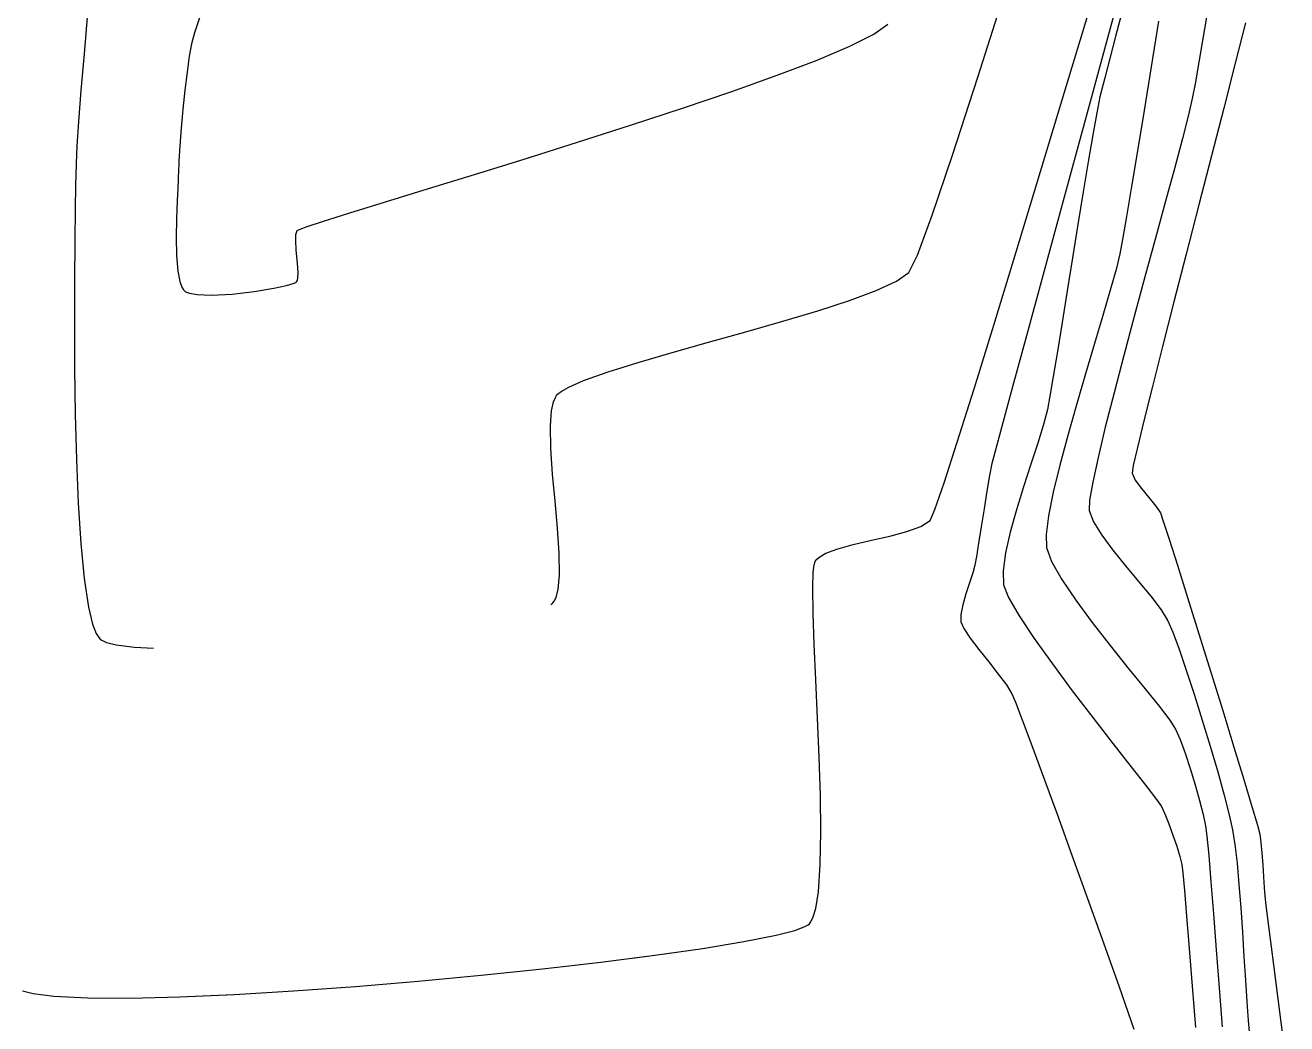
# Model space of a CAD drawing. Header units: metres. Extents: x 708868 to 711043, y 5411316 to 5413138.
# Drawn here: x 710386.3 to 710451.5, y 5412401.1 to 5412452.7 of the extents above; entities that cross this region are included whole.
import ezdxf

# ---------------------------------------------------------------- set-up
doc = ezdxf.new("R2010")
doc.units = ezdxf.units.M
for name, color, linetype in [('Rionegro 2010_Contours', 7, 'Continuous'), ('Rionegro 2014_Contours', 7, 'Continuous'), ('Rionegro 2018_Contours', 7, 'Continuous')]:
    doc.layers.add(name, color=color, linetype=linetype)

msp = doc.modelspace()

# ---------------------------------------------------------------- linework, layer by layer
at = {"layer": 'Rionegro 2010_Contours'}
for points in [[(710443.299, 5412456.118, 244), (710442.087, 5412451.668, 244), (710440.929, 5412447.416, 244), (710439.848, 5412443.443, 244), (710438.865, 5412439.832, 244), (710438.003, 5412436.663, 244), (710437.285, 5412434.02, 244), (710436.735, 5412431.983, 244), (710436.373, 5412430.635, 244), (710436.224, 5412430.058, 244), (710436.103, 5412429.44, 244), (710435.963, 5412428.631, 244), (710435.814, 5412427.719, 244), (710435.667, 5412426.793, 244), (710435.532, 5412425.942, 244), (710435.42, 5412425.254, 244), (710435.341, 5412424.817, 244), (710435.231, 5412424.413, 244), (710435.065, 5412423.897, 244), (710434.88, 5412423.328, 244), (710434.716, 5412422.763, 244), (710434.612, 5412422.261, 244), (710434.607, 5412421.881, 244), (710434.765, 5412421.533, 244), (710435.1, 5412421.038, 244), (710435.55, 5412420.448, 244), (710436.053, 5412419.813, 244), (710436.545, 5412419.187, 244), (710436.966, 5412418.621, 244), (710437.252, 5412418.166, 244), (710437.437, 5412417.728, 244), (710437.789, 5412416.817, 244), (710438.283, 5412415.502, 244), (710438.893, 5412413.852, 244), (710439.594, 5412411.938, 244), (710440.359, 5412409.829, 244), (710441.164, 5412407.594, 244), (710441.983, 5412405.303, 244), (710442.789, 5412403.026, 244), (710443.558, 5412400.832, 244)], [(710417.625, 5412404.508, 244), (710418.791, 5412404.657, 244), (710421.28, 5412405.013, 244), (710423.398, 5412405.361, 244), (710425.07, 5412405.694, 244), (710426.038, 5412405.944, 244), (710426.525, 5412406.119, 244), (710426.726, 5412406.229, 244), (710426.788, 5412406.282, 244), (710426.853, 5412406.364, 244), (710426.971, 5412406.589, 244), (710427.115, 5412407.067, 244), (710427.253, 5412407.938, 244), (710427.35, 5412409.345, 244), (710427.378, 5412411.028, 244), (710427.353, 5412412.905, 244), (710427.29, 5412414.894, 244), (710427.206, 5412416.913, 244), (710427.115, 5412418.88, 244), (710427.033, 5412420.712, 244), (710426.976, 5412422.327, 244), (710426.96, 5412423.644, 244), (710426.988, 5412424.427, 244), (710427.037, 5412424.828, 244), (710427.085, 5412424.998, 244), (710427.114, 5412425.051, 244), (710427.171, 5412425.119, 244), (710427.324, 5412425.248, 244), (710427.641, 5412425.426, 244), (710428.198, 5412425.638, 244), (710429.05, 5412425.875, 244), (710429.996, 5412426.095, 244), (710430.951, 5412426.313, 244), (710431.83, 5412426.546, 244), (710432.549, 5412426.808, 244), (710433.021, 5412427.115, 244), (710433.268, 5412427.679, 244), (710433.746, 5412429.058, 244), (710434.431, 5412431.165, 244), (710435.297, 5412433.914, 244), (710436.32, 5412437.218, 244), (710437.475, 5412440.992, 244), (710438.737, 5412445.148, 244), (710440.082, 5412449.6, 244), (710441.485, 5412454.262, 244)], [(710447.539, 5412454.488, 247), (710447.211, 5412452.521, 247), (710446.935, 5412450.9, 247), (710446.721, 5412449.683, 247), (710446.577, 5412448.926, 247), (710446.377, 5412448.071, 247), (710446.067, 5412446.858, 247), (710445.666, 5412445.351, 247), (710445.196, 5412443.613, 247), (710444.677, 5412441.71, 247), (710444.13, 5412439.704, 247), (710443.576, 5412437.659, 247), (710443.036, 5412435.64, 247), (710442.53, 5412433.71, 247), (710442.08, 5412431.934, 247), (710441.706, 5412430.375, 247), (710441.43, 5412429.097, 247), (710441.271, 5412428.164, 247), (710441.251, 5412427.641, 247), (710441.473, 5412427.053, 247), (710441.901, 5412426.356, 247), (710442.474, 5412425.586, 247), (710443.128, 5412424.779, 247), (710443.802, 5412423.974, 247), (710444.433, 5412423.206, 247), (710444.96, 5412422.511, 247), (710445.319, 5412421.927, 247), (710445.568, 5412421.347, 247), (710445.89, 5412420.479, 247), (710446.265, 5412419.388, 247), (710446.672, 5412418.143, 247), (710447.093, 5412416.808, 247), (710447.505, 5412415.451, 247), (710447.888, 5412414.138, 247), (710448.222, 5412412.936, 247), (710448.487, 5412411.912, 247), (710448.662, 5412411.131, 247), (710448.78, 5412410.377, 247), (710448.888, 5412409.421, 247), (710448.987, 5412408.313, 247), (710449.079, 5412407.104, 247), (710449.164, 5412405.843, 247), (710449.243, 5412404.581, 247), (710449.319, 5412403.369, 247), (710449.39, 5412402.255, 247), (710449.46, 5412401.291, 247), (710449.528, 5412400.526, 247)], [(710395.385, 5412453.453, 246), (710395.016, 5412452.309, 246), (710394.853, 5412451.75, 246), (710394.738, 5412451.101, 246), (710394.624, 5412450.284, 246), (710394.514, 5412449.354, 246), (710394.413, 5412448.372, 246), (710394.325, 5412447.394, 246), (710394.253, 5412446.479, 246), (710394.202, 5412445.685, 246), (710394.175, 5412445.071, 246), (710394.172, 5412444.964, 246), (710394.163, 5412444.723, 246), (710394.144, 5412444.296, 246), (710394.114, 5412443.634, 246), (710394.08, 5412442.709, 246), (710394.063, 5412441.744, 246), (710394.08, 5412440.815, 246), (710394.146, 5412439.996, 246), (710394.243, 5412439.47, 246), (710394.348, 5412439.175, 246), (710394.435, 5412439.036, 246), (710394.484, 5412438.985, 246), (710394.551, 5412438.937, 246), (710394.743, 5412438.86, 246), (710395.153, 5412438.788, 246), (710395.875, 5412438.762, 246), (710396.953, 5412438.818, 246), (710398.084, 5412438.946, 246), (710399.115, 5412439.114, 246), (710399.768, 5412439.257, 246), (710400.105, 5412439.358, 246), (710400.24, 5412439.42, 246), (710400.276, 5412439.448, 246), (710400.308, 5412439.494, 246), (710400.35, 5412439.627, 246), (710400.37, 5412439.914, 246), (710400.34, 5412440.406, 246), (710400.27, 5412441.089, 246), (710400.237, 5412441.594, 246), (710400.253, 5412441.897, 246), (710400.292, 5412442.045, 246), (710400.322, 5412442.1, 246), (710400.346, 5412442.118, 246), (710400.468, 5412442.174, 246), (710400.829, 5412442.308, 246), (710401.619, 5412442.57, 246), (710403.043, 5412443.02, 246), (710404.881, 5412443.588, 246), (710407.055, 5412444.255, 246), (710409.486, 5412445.003, 246), (710412.098, 5412445.812, 246), (710412.414, 5412445.911, 246)], [(710444.838, 5412452.916, 246), (710444.454, 5412450.553, 246), (710444.087, 5412448.298, 246), (710443.746, 5412446.215, 246), (710443.441, 5412444.369, 246), (710443.18, 5412442.823, 246), (710442.974, 5412441.641, 246), (710442.832, 5412440.89, 246), (710442.636, 5412440.088, 246), (710442.337, 5412439.011, 246), (710441.958, 5412437.716, 246), (710441.523, 5412436.26, 246), (710441.059, 5412434.7, 246), (710440.589, 5412433.095, 246), (710440.138, 5412431.502, 246), (710439.731, 5412429.978, 246), (710439.392, 5412428.58, 246), (710439.147, 5412427.366, 246), (710439.02, 5412426.394, 246), (710439.036, 5412425.721, 246), (710439.302, 5412424.996, 246), (710439.828, 5412424.069, 246), (710440.551, 5412423, 246), (710441.405, 5412421.844, 246), (710442.327, 5412420.661, 246), (710443.253, 5412419.507, 246), (710444.119, 5412418.441, 246), (710444.86, 5412417.52, 246), (710445.413, 5412416.802, 246), (710445.713, 5412416.344, 246), (710445.947, 5412415.803, 246), (710446.204, 5412415.103, 246), (710446.466, 5412414.304, 246), (710446.719, 5412413.467, 246), (710446.946, 5412412.655, 246), (710447.131, 5412411.929, 246), (710447.259, 5412411.349, 246), (710447.329, 5412410.811, 246), (710447.424, 5412409.817, 246), (710447.54, 5412408.452, 246), (710447.673, 5412406.8, 246), (710447.816, 5412404.945, 246), (710447.967, 5412402.971, 246), (710448.119, 5412400.961, 246)], [(710449.322, 5412452.83, 248), (710448.793, 5412450.743, 248), (710448.201, 5412448.429, 248), (710447.568, 5412445.963, 248), (710446.915, 5412443.423, 248), (710446.261, 5412440.884, 248), (710445.63, 5412438.423, 248), (710445.04, 5412436.116, 248), (710444.514, 5412434.039, 248), (710444.073, 5412432.269, 248), (710443.737, 5412430.882, 248), (710443.527, 5412429.953, 248), (710443.465, 5412429.561, 248), (710443.63, 5412429.203, 248), (710443.95, 5412428.766, 248), (710444.333, 5412428.301, 248), (710444.689, 5412427.865, 248), (710444.926, 5412427.509, 248), (710445.076, 5412427.092, 248), (710445.382, 5412426.156, 248), (710445.813, 5412424.805, 248), (710446.337, 5412423.141, 248), (710446.922, 5412421.267, 248), (710447.537, 5412419.285, 248), (710448.149, 5412417.3, 248), (710448.727, 5412415.414, 248), (710449.239, 5412413.729, 248), (710449.654, 5412412.348, 248), (710449.94, 5412411.375, 248), (710450.064, 5412410.912, 248), (710450.125, 5412410.485, 248), (710450.175, 5412409.935, 248), (710450.217, 5412409.323, 248), (710450.254, 5412408.71, 248), (710450.289, 5412408.157, 248), (710450.325, 5412407.723, 248), (710450.385, 5412407.235, 248), (710450.539, 5412406.024, 248), (710450.775, 5412404.165, 248), (710451.085, 5412401.736, 248), (710451.459, 5412398.813, 248)], [(710386.12, 5412402.822, 244), (710386.677, 5412402.68, 244), (710387.73, 5412402.544, 244), (710389.496, 5412402.453, 244), (710391.692, 5412402.442, 244), (710394.245, 5412402.505, 244), (710397.044, 5412402.63, 244)]]:
    msp.add_polyline3d(points, dxfattribs=at)
at = {"layer": 'Rionegro 2014_Contours'}
for points in [[(710443.299, 5412456.118, 244), (710442.087, 5412451.668, 244), (710440.929, 5412447.416, 244), (710439.848, 5412443.443, 244), (710438.865, 5412439.832, 244), (710438.003, 5412436.663, 244), (710437.285, 5412434.02, 244), (710436.735, 5412431.983, 244), (710436.373, 5412430.635, 244), (710436.224, 5412430.058, 244), (710436.103, 5412429.44, 244), (710435.963, 5412428.631, 244), (710435.814, 5412427.719, 244), (710435.667, 5412426.793, 244), (710435.532, 5412425.942, 244), (710435.42, 5412425.254, 244), (710435.341, 5412424.817, 244), (710435.231, 5412424.413, 244), (710435.065, 5412423.897, 244), (710434.88, 5412423.328, 244), (710434.716, 5412422.763, 244), (710434.612, 5412422.261, 244), (710434.607, 5412421.881, 244), (710434.765, 5412421.533, 244), (710435.1, 5412421.038, 244), (710435.55, 5412420.448, 244), (710436.053, 5412419.813, 244), (710436.545, 5412419.187, 244), (710436.966, 5412418.621, 244), (710437.252, 5412418.166, 244), (710437.437, 5412417.728, 244), (710437.789, 5412416.817, 244), (710438.283, 5412415.502, 244), (710438.893, 5412413.852, 244), (710439.594, 5412411.938, 244), (710440.359, 5412409.829, 244), (710441.164, 5412407.594, 244), (710441.983, 5412405.303, 244), (710442.789, 5412403.026, 244), (710443.558, 5412400.832, 244)], [(710413.424, 5412422.787, 245), (710413.473, 5412422.814, 245), (710413.532, 5412422.865, 245), (710413.595, 5412422.944, 245), (710413.699, 5412423.149, 245), (710413.808, 5412423.564, 245), (710413.876, 5412424.292, 245), (710413.862, 5412425.424, 245), (710413.773, 5412426.726, 245), (710413.647, 5412428.118, 245), (710413.518, 5412429.518, 245), (710413.424, 5412430.845, 245), (710413.402, 5412432.018, 245), (710413.46, 5412432.79, 245), (710413.56, 5412433.246, 245), (710413.659, 5412433.481, 245), (710413.718, 5412433.575, 245), (710413.776, 5412433.644, 245), (710413.952, 5412433.786, 245), (710414.352, 5412434.015, 245), (710415.117, 5412434.347, 245), (710416.388, 5412434.799, 245), (710417.938, 5412435.284, 245), (710419.693, 5412435.795, 245), (710421.575, 5412436.325, 245), (710423.509, 5412436.867, 245), (710425.418, 5412437.413, 245), (710427.226, 5412437.955, 245), (710428.858, 5412438.486, 245), (710430.237, 5412438.999, 245), (710431.288, 5412439.486, 245), (710431.933, 5412439.939, 245), (710432.368, 5412440.834, 245), (710433.131, 5412442.896, 245), (710434.187, 5412446.002, 245), (710435.499, 5412450.028, 245), (710437.032, 5412454.851, 245)], [(710443.441, 5412455.253, 245), (710442.609, 5412452.118, 245), (710442.054, 5412449.997, 245), (710441.806, 5412449.013, 245), (710441.64, 5412448.18, 245), (710441.434, 5412447.04, 245), (710441.197, 5412445.657, 245), (710440.938, 5412444.096, 245), (710440.665, 5412442.419, 245), (710440.387, 5412440.693, 245), (710440.112, 5412438.979, 245), (710439.849, 5412437.343, 245), (710439.606, 5412435.848, 245), (710439.392, 5412434.559, 245), (710439.216, 5412433.54, 245), (710439.087, 5412432.853, 245), (710438.888, 5412432.078, 245), (710438.593, 5412431.117, 245), (710438.238, 5412430.025, 245), (710437.858, 5412428.857, 245), (710437.488, 5412427.668, 245), (710437.164, 5412426.513, 245), (710436.921, 5412425.447, 245), (710436.795, 5412424.525, 245), (710436.821, 5412423.801, 245), (710437.082, 5412423.139, 245), (710437.632, 5412422.19, 245), (710438.407, 5412421.024, 245), (710439.343, 5412419.713, 245), (710440.375, 5412418.326, 245), (710441.439, 5412416.933, 245), (710442.471, 5412415.605, 245), (710443.405, 5412414.412, 245), (710444.177, 5412413.424, 245), (710444.723, 5412412.712, 245), (710444.978, 5412412.346, 245), (710445.158, 5412411.956, 245), (710445.364, 5412411.444, 245), (710445.574, 5412410.868, 245), (710445.77, 5412410.288, 245), (710445.932, 5412409.76, 245), (710446.039, 5412409.342, 245), (710446.089, 5412408.922, 245), (710446.172, 5412408.008, 245), (710446.284, 5412406.675, 245), (710446.42, 5412405, 245), (710446.574, 5412403.058, 245), (710446.741, 5412400.925, 245)], [(710386.12, 5412402.822, 244), (710386.677, 5412402.68, 244), (710387.73, 5412402.544, 244), (710389.496, 5412402.453, 244), (710391.692, 5412402.442, 244), (710394.245, 5412402.505, 244), (710397.083, 5412402.631, 244), (710400.133, 5412402.815, 244), (710403.321, 5412403.047, 244), (710406.576, 5412403.32, 244), (710409.823, 5412403.625, 244), (710412.99, 5412403.955, 244), (710416.004, 5412404.302, 244), (710418.791, 5412404.657, 244), (710421.28, 5412405.013, 244), (710423.398, 5412405.361, 244), (710425.07, 5412405.694, 244), (710426.038, 5412405.944, 244), (710426.525, 5412406.119, 244), (710426.726, 5412406.229, 244), (710426.788, 5412406.282, 244), (710426.853, 5412406.364, 244), (710426.971, 5412406.589, 244), (710427.115, 5412407.067, 244), (710427.253, 5412407.938, 244), (710427.35, 5412409.345, 244), (710427.378, 5412411.028, 244), (710427.353, 5412412.905, 244), (710427.29, 5412414.894, 244), (710427.206, 5412416.913, 244), (710427.115, 5412418.88, 244), (710427.033, 5412420.712, 244), (710426.976, 5412422.327, 244), (710426.96, 5412423.644, 244), (710426.988, 5412424.427, 244), (710427.037, 5412424.828, 244), (710427.085, 5412424.998, 244), (710427.114, 5412425.051, 244), (710427.171, 5412425.119, 244), (710427.324, 5412425.248, 244), (710427.641, 5412425.426, 244), (710428.198, 5412425.638, 244), (710429.05, 5412425.875, 244), (710429.996, 5412426.095, 244), (710430.951, 5412426.313, 244), (710431.83, 5412426.546, 244), (710432.549, 5412426.808, 244), (710433.021, 5412427.115, 244), (710433.268, 5412427.679, 244), (710433.746, 5412429.058, 244), (710434.431, 5412431.165, 244), (710435.297, 5412433.914, 244), (710436.32, 5412437.218, 244), (710437.475, 5412440.992, 244), (710438.737, 5412445.148, 244), (710440.082, 5412449.6, 244), (710441.485, 5412454.262, 244)], [(710447.539, 5412454.488, 247), (710447.211, 5412452.521, 247), (710446.935, 5412450.9, 247), (710446.721, 5412449.683, 247), (710446.577, 5412448.926, 247), (710446.377, 5412448.071, 247), (710446.067, 5412446.858, 247), (710445.666, 5412445.351, 247), (710445.196, 5412443.613, 247), (710444.677, 5412441.71, 247), (710444.13, 5412439.704, 247), (710443.576, 5412437.659, 247), (710443.036, 5412435.64, 247), (710442.53, 5412433.71, 247), (710442.08, 5412431.934, 247), (710441.706, 5412430.375, 247), (710441.43, 5412429.097, 247), (710441.271, 5412428.164, 247), (710441.251, 5412427.641, 247), (710441.473, 5412427.053, 247), (710441.901, 5412426.356, 247), (710442.474, 5412425.586, 247), (710443.128, 5412424.779, 247), (710443.802, 5412423.974, 247), (710444.433, 5412423.206, 247), (710444.96, 5412422.511, 247), (710445.319, 5412421.927, 247), (710445.568, 5412421.347, 247), (710445.89, 5412420.479, 247), (710446.265, 5412419.388, 247), (710446.672, 5412418.143, 247), (710447.093, 5412416.808, 247), (710447.505, 5412415.451, 247), (710447.888, 5412414.138, 247), (710448.222, 5412412.936, 247), (710448.487, 5412411.912, 247), (710448.662, 5412411.131, 247), (710448.78, 5412410.377, 247), (710448.888, 5412409.421, 247), (710448.987, 5412408.313, 247), (710449.079, 5412407.104, 247), (710449.164, 5412405.843, 247), (710449.243, 5412404.581, 247), (710449.319, 5412403.369, 247), (710449.39, 5412402.255, 247), (710449.46, 5412401.291, 247), (710449.528, 5412400.526, 247)], [(710395.385, 5412453.453, 246), (710395.016, 5412452.309, 246), (710394.853, 5412451.75, 246), (710394.738, 5412451.101, 246), (710394.624, 5412450.284, 246), (710394.514, 5412449.354, 246), (710394.413, 5412448.372, 246), (710394.325, 5412447.394, 246), (710394.253, 5412446.479, 246), (710394.202, 5412445.685, 246), (710394.175, 5412445.071, 246)], [(710389.486, 5412453.323, 245), (710389.299, 5412451.225, 245), (710389.14, 5412449.34, 245), (710389.015, 5412447.73, 245), (710388.929, 5412446.455, 245), (710388.888, 5412445.577, 245), (710388.884, 5412445.425, 245), (710388.876, 5412445.065, 245), (710388.862, 5412444.387, 245), (710388.842, 5412443.255, 245), (710388.819, 5412441.526, 245), (710388.803, 5412439.521, 245), (710388.798, 5412437.314, 245), (710388.811, 5412434.984, 245), (710388.845, 5412432.605, 245), (710388.907, 5412430.253, 245), (710389.001, 5412428.006, 245), (710389.132, 5412425.939, 245), (710389.306, 5412424.127, 245), (710389.527, 5412422.649, 245), (710389.742, 5412421.756, 245), (710389.927, 5412421.281, 245), (710390.062, 5412421.067, 245), (710390.133, 5412420.992, 245), (710390.217, 5412420.931, 245), (710390.452, 5412420.821, 245), (710390.96, 5412420.689, 245), (710391.904, 5412420.567, 245), (710392.881, 5412420.523, 245)], [(710394.175, 5412445.071, 246), (710394.172, 5412444.964, 246), (710394.163, 5412444.723, 246), (710394.144, 5412444.296, 246), (710394.114, 5412443.634, 246), (710394.08, 5412442.709, 246), (710394.063, 5412441.744, 246), (710394.08, 5412440.815, 246), (710394.146, 5412439.996, 246), (710394.243, 5412439.47, 246), (710394.348, 5412439.175, 246), (710394.435, 5412439.036, 246), (710394.484, 5412438.985, 246), (710394.551, 5412438.937, 246), (710394.743, 5412438.86, 246), (710395.153, 5412438.788, 246), (710395.875, 5412438.762, 246), (710396.953, 5412438.818, 246), (710398.084, 5412438.946, 246), (710399.115, 5412439.114, 246), (710399.768, 5412439.257, 246), (710400.105, 5412439.358, 246), (710400.24, 5412439.42, 246), (710400.276, 5412439.448, 246), (710400.308, 5412439.494, 246), (710400.35, 5412439.627, 246), (710400.37, 5412439.914, 246), (710400.34, 5412440.406, 246), (710400.27, 5412441.089, 246), (710400.237, 5412441.594, 246), (710400.253, 5412441.897, 246), (710400.292, 5412442.045, 246), (710400.322, 5412442.1, 246), (710400.346, 5412442.118, 246), (710400.468, 5412442.174, 246), (710400.829, 5412442.308, 246), (710401.619, 5412442.57, 246), (710403.043, 5412443.02, 246), (710404.881, 5412443.588, 246), (710407.055, 5412444.255, 246), (710409.486, 5412445.003, 246), (710412.098, 5412445.812, 246), (710414.811, 5412446.664, 246), (710417.549, 5412447.54, 246), (710420.233, 5412448.421, 246), (710422.785, 5412449.289, 246), (710425.127, 5412450.124, 246), (710427.183, 5412450.908, 246), (710428.872, 5412451.621, 246), (710430.119, 5412452.246, 246), (710430.845, 5412452.764, 246)], [(710444.838, 5412452.916, 246), (710444.454, 5412450.553, 246), (710444.087, 5412448.298, 246), (710443.746, 5412446.215, 246), (710443.441, 5412444.369, 246), (710443.18, 5412442.823, 246), (710442.974, 5412441.641, 246), (710442.832, 5412440.89, 246), (710442.636, 5412440.088, 246), (710442.337, 5412439.011, 246), (710441.958, 5412437.716, 246), (710441.523, 5412436.26, 246), (710441.059, 5412434.7, 246), (710440.589, 5412433.095, 246), (710440.138, 5412431.502, 246), (710439.731, 5412429.978, 246), (710439.392, 5412428.58, 246), (710439.147, 5412427.366, 246), (710439.02, 5412426.394, 246), (710439.036, 5412425.721, 246), (710439.302, 5412424.996, 246), (710439.828, 5412424.069, 246), (710440.551, 5412423, 246), (710441.405, 5412421.844, 246), (710442.327, 5412420.661, 246), (710443.253, 5412419.507, 246), (710444.119, 5412418.441, 246), (710444.86, 5412417.52, 246), (710445.413, 5412416.802, 246), (710445.713, 5412416.344, 246), (710445.947, 5412415.803, 246), (710446.204, 5412415.103, 246), (710446.466, 5412414.304, 246), (710446.719, 5412413.467, 246), (710446.946, 5412412.655, 246), (710447.131, 5412411.929, 246), (710447.259, 5412411.349, 246), (710447.329, 5412410.811, 246), (710447.424, 5412409.817, 246), (710447.54, 5412408.452, 246), (710447.673, 5412406.8, 246), (710447.816, 5412404.945, 246), (710447.967, 5412402.971, 246), (710448.119, 5412400.961, 246)], [(710449.322, 5412452.83, 248), (710448.793, 5412450.743, 248), (710448.201, 5412448.429, 248), (710447.568, 5412445.963, 248), (710446.915, 5412443.423, 248), (710446.261, 5412440.884, 248), (710445.63, 5412438.423, 248), (710445.04, 5412436.116, 248), (710444.514, 5412434.039, 248), (710444.073, 5412432.269, 248), (710443.737, 5412430.882, 248), (710443.527, 5412429.953, 248), (710443.465, 5412429.561, 248), (710443.63, 5412429.203, 248), (710443.95, 5412428.766, 248), (710444.333, 5412428.301, 248), (710444.689, 5412427.865, 248), (710444.926, 5412427.509, 248), (710445.076, 5412427.092, 248), (710445.382, 5412426.156, 248), (710445.813, 5412424.805, 248), (710446.337, 5412423.141, 248), (710446.922, 5412421.267, 248), (710447.537, 5412419.285, 248), (710448.149, 5412417.3, 248), (710448.727, 5412415.414, 248), (710449.239, 5412413.729, 248), (710449.654, 5412412.348, 248), (710449.94, 5412411.375, 248), (710450.064, 5412410.912, 248), (710450.125, 5412410.485, 248), (710450.175, 5412409.935, 248), (710450.217, 5412409.323, 248), (710450.254, 5412408.71, 248), (710450.289, 5412408.157, 248), (710450.325, 5412407.723, 248), (710450.385, 5412407.235, 248), (710450.539, 5412406.024, 248), (710450.775, 5412404.165, 248), (710451.085, 5412401.736, 248), (710451.459, 5412398.813, 248)]]:
    msp.add_polyline3d(points, dxfattribs=at)
at = {"layer": 'Rionegro 2018_Contours'}
for points in [[(710443.299, 5412456.118, 244), (710442.087, 5412451.668, 244), (710440.929, 5412447.416, 244), (710439.848, 5412443.443, 244), (710438.865, 5412439.832, 244), (710438.003, 5412436.663, 244), (710437.285, 5412434.02, 244), (710436.735, 5412431.983, 244), (710436.373, 5412430.635, 244), (710436.224, 5412430.058, 244), (710436.103, 5412429.44, 244), (710435.963, 5412428.631, 244), (710435.814, 5412427.719, 244), (710435.667, 5412426.793, 244), (710435.532, 5412425.942, 244), (710435.42, 5412425.254, 244), (710435.341, 5412424.817, 244), (710435.231, 5412424.413, 244), (710435.065, 5412423.897, 244), (710434.88, 5412423.328, 244), (710434.716, 5412422.763, 244), (710434.612, 5412422.261, 244), (710434.607, 5412421.881, 244), (710434.765, 5412421.533, 244), (710435.1, 5412421.038, 244), (710435.55, 5412420.448, 244), (710436.053, 5412419.813, 244), (710436.545, 5412419.187, 244), (710436.966, 5412418.621, 244), (710437.252, 5412418.166, 244), (710437.437, 5412417.728, 244), (710437.789, 5412416.817, 244), (710438.283, 5412415.502, 244), (710438.893, 5412413.852, 244), (710439.594, 5412411.938, 244), (710440.359, 5412409.829, 244), (710441.164, 5412407.594, 244), (710441.983, 5412405.303, 244), (710442.789, 5412403.026, 244), (710443.558, 5412400.832, 244)], [(710413.424, 5412422.787, 245), (710413.473, 5412422.814, 245), (710413.532, 5412422.865, 245), (710413.595, 5412422.944, 245), (710413.699, 5412423.149, 245), (710413.808, 5412423.564, 245), (710413.876, 5412424.292, 245), (710413.862, 5412425.424, 245), (710413.773, 5412426.726, 245), (710413.647, 5412428.118, 245), (710413.518, 5412429.518, 245), (710413.424, 5412430.845, 245), (710413.402, 5412432.018, 245), (710413.46, 5412432.79, 245), (710413.56, 5412433.246, 245), (710413.659, 5412433.481, 245), (710413.718, 5412433.575, 245), (710413.776, 5412433.644, 245), (710413.952, 5412433.786, 245), (710414.352, 5412434.015, 245), (710415.117, 5412434.347, 245), (710416.388, 5412434.799, 245), (710417.938, 5412435.284, 245), (710419.693, 5412435.795, 245), (710421.575, 5412436.325, 245), (710423.509, 5412436.867, 245), (710425.418, 5412437.413, 245), (710427.226, 5412437.955, 245), (710428.858, 5412438.486, 245), (710430.237, 5412438.999, 245), (710431.288, 5412439.486, 245), (710431.933, 5412439.939, 245), (710432.368, 5412440.834, 245), (710433.131, 5412442.896, 245), (710434.187, 5412446.002, 245), (710435.499, 5412450.028, 245), (710437.032, 5412454.851, 245)], [(710443.441, 5412455.253, 245), (710442.609, 5412452.118, 245), (710442.054, 5412449.997, 245), (710441.806, 5412449.013, 245), (710441.64, 5412448.18, 245), (710441.434, 5412447.04, 245), (710441.197, 5412445.657, 245), (710440.938, 5412444.096, 245), (710440.665, 5412442.419, 245), (710440.387, 5412440.693, 245), (710440.112, 5412438.979, 245), (710439.849, 5412437.343, 245), (710439.606, 5412435.848, 245), (710439.392, 5412434.559, 245), (710439.216, 5412433.54, 245), (710439.087, 5412432.853, 245), (710438.888, 5412432.078, 245), (710438.593, 5412431.117, 245), (710438.238, 5412430.025, 245), (710437.858, 5412428.857, 245), (710437.488, 5412427.668, 245), (710437.164, 5412426.513, 245), (710436.921, 5412425.447, 245), (710436.795, 5412424.525, 245), (710436.821, 5412423.801, 245), (710437.082, 5412423.139, 245), (710437.632, 5412422.19, 245), (710438.407, 5412421.024, 245), (710439.343, 5412419.713, 245), (710440.375, 5412418.326, 245), (710441.439, 5412416.933, 245), (710442.471, 5412415.605, 245), (710443.405, 5412414.412, 245), (710444.177, 5412413.424, 245), (710444.723, 5412412.712, 245), (710444.978, 5412412.346, 245), (710445.158, 5412411.956, 245), (710445.364, 5412411.444, 245), (710445.574, 5412410.868, 245), (710445.77, 5412410.288, 245), (710445.932, 5412409.76, 245), (710446.039, 5412409.342, 245), (710446.089, 5412408.922, 245), (710446.172, 5412408.008, 245), (710446.284, 5412406.675, 245), (710446.42, 5412405, 245), (710446.574, 5412403.058, 245), (710446.741, 5412400.925, 245)], [(710386.12, 5412402.822, 244), (710386.677, 5412402.68, 244), (710387.73, 5412402.544, 244), (710389.496, 5412402.453, 244), (710391.692, 5412402.442, 244), (710394.245, 5412402.505, 244), (710397.083, 5412402.631, 244), (710400.133, 5412402.815, 244), (710403.321, 5412403.047, 244), (710406.576, 5412403.32, 244), (710409.823, 5412403.625, 244), (710412.99, 5412403.955, 244), (710416.004, 5412404.302, 244), (710418.791, 5412404.657, 244), (710421.28, 5412405.013, 244), (710423.398, 5412405.361, 244), (710425.07, 5412405.694, 244), (710426.038, 5412405.944, 244), (710426.525, 5412406.119, 244), (710426.726, 5412406.229, 244), (710426.788, 5412406.282, 244), (710426.853, 5412406.364, 244), (710426.971, 5412406.589, 244), (710427.115, 5412407.067, 244), (710427.253, 5412407.938, 244), (710427.35, 5412409.345, 244), (710427.378, 5412411.028, 244), (710427.353, 5412412.905, 244), (710427.29, 5412414.894, 244), (710427.206, 5412416.913, 244), (710427.115, 5412418.88, 244), (710427.033, 5412420.712, 244), (710426.976, 5412422.327, 244), (710426.96, 5412423.644, 244), (710426.988, 5412424.427, 244), (710427.037, 5412424.828, 244), (710427.085, 5412424.998, 244), (710427.114, 5412425.051, 244), (710427.171, 5412425.119, 244), (710427.324, 5412425.248, 244), (710427.641, 5412425.426, 244), (710428.198, 5412425.638, 244), (710429.05, 5412425.875, 244), (710429.996, 5412426.095, 244), (710430.951, 5412426.313, 244), (710431.83, 5412426.546, 244), (710432.549, 5412426.808, 244), (710433.021, 5412427.115, 244), (710433.268, 5412427.679, 244), (710433.746, 5412429.058, 244), (710434.431, 5412431.165, 244), (710435.297, 5412433.914, 244), (710436.32, 5412437.218, 244), (710437.475, 5412440.992, 244), (710438.737, 5412445.148, 244), (710440.082, 5412449.6, 244), (710441.485, 5412454.262, 244)], [(710447.539, 5412454.488, 247), (710447.211, 5412452.521, 247), (710446.935, 5412450.9, 247), (710446.721, 5412449.683, 247), (710446.577, 5412448.926, 247), (710446.377, 5412448.071, 247), (710446.067, 5412446.858, 247), (710445.666, 5412445.351, 247), (710445.196, 5412443.613, 247), (710444.677, 5412441.71, 247), (710444.13, 5412439.704, 247), (710443.576, 5412437.659, 247), (710443.036, 5412435.64, 247), (710442.53, 5412433.71, 247), (710442.08, 5412431.934, 247), (710441.706, 5412430.375, 247), (710441.43, 5412429.097, 247), (710441.271, 5412428.164, 247), (710441.251, 5412427.641, 247), (710441.473, 5412427.053, 247), (710441.901, 5412426.356, 247), (710442.474, 5412425.586, 247), (710443.128, 5412424.779, 247), (710443.802, 5412423.974, 247), (710444.433, 5412423.206, 247), (710444.96, 5412422.511, 247), (710445.319, 5412421.927, 247), (710445.568, 5412421.347, 247), (710445.89, 5412420.479, 247), (710446.265, 5412419.388, 247), (710446.672, 5412418.143, 247), (710447.093, 5412416.808, 247), (710447.505, 5412415.451, 247), (710447.888, 5412414.138, 247), (710448.222, 5412412.936, 247), (710448.487, 5412411.912, 247), (710448.662, 5412411.131, 247), (710448.78, 5412410.377, 247), (710448.888, 5412409.421, 247), (710448.987, 5412408.313, 247), (710449.079, 5412407.104, 247), (710449.164, 5412405.843, 247), (710449.243, 5412404.581, 247), (710449.319, 5412403.369, 247), (710449.39, 5412402.255, 247), (710449.46, 5412401.291, 247), (710449.528, 5412400.526, 247)], [(710395.385, 5412453.453, 246), (710395.016, 5412452.309, 246), (710394.853, 5412451.75, 246), (710394.738, 5412451.101, 246), (710394.624, 5412450.284, 246), (710394.514, 5412449.354, 246), (710394.413, 5412448.372, 246), (710394.325, 5412447.394, 246), (710394.253, 5412446.479, 246), (710394.202, 5412445.685, 246), (710394.175, 5412445.071, 246)], [(710389.486, 5412453.323, 245), (710389.299, 5412451.225, 245), (710389.14, 5412449.34, 245), (710389.015, 5412447.73, 245), (710388.929, 5412446.455, 245), (710388.888, 5412445.577, 245), (710388.884, 5412445.425, 245), (710388.876, 5412445.065, 245), (710388.862, 5412444.387, 245), (710388.842, 5412443.255, 245), (710388.819, 5412441.526, 245), (710388.803, 5412439.521, 245), (710388.798, 5412437.314, 245), (710388.811, 5412434.984, 245), (710388.845, 5412432.605, 245), (710388.907, 5412430.253, 245), (710389.001, 5412428.006, 245), (710389.132, 5412425.939, 245), (710389.306, 5412424.127, 245), (710389.527, 5412422.649, 245), (710389.742, 5412421.756, 245), (710389.927, 5412421.281, 245), (710390.062, 5412421.067, 245), (710390.133, 5412420.992, 245), (710390.217, 5412420.931, 245), (710390.452, 5412420.821, 245), (710390.96, 5412420.689, 245), (710391.904, 5412420.567, 245), (710392.881, 5412420.523, 245)], [(710394.175, 5412445.071, 246), (710394.172, 5412444.964, 246), (710394.163, 5412444.723, 246), (710394.144, 5412444.296, 246), (710394.114, 5412443.634, 246), (710394.08, 5412442.709, 246), (710394.063, 5412441.744, 246), (710394.08, 5412440.815, 246), (710394.146, 5412439.996, 246), (710394.243, 5412439.47, 246), (710394.348, 5412439.175, 246), (710394.435, 5412439.036, 246), (710394.484, 5412438.985, 246), (710394.551, 5412438.937, 246), (710394.743, 5412438.86, 246), (710395.153, 5412438.788, 246), (710395.875, 5412438.762, 246), (710396.953, 5412438.818, 246), (710398.084, 5412438.946, 246), (710399.115, 5412439.114, 246), (710399.768, 5412439.257, 246), (710400.105, 5412439.358, 246), (710400.24, 5412439.42, 246), (710400.276, 5412439.448, 246), (710400.308, 5412439.494, 246), (710400.35, 5412439.627, 246), (710400.37, 5412439.914, 246), (710400.34, 5412440.406, 246), (710400.27, 5412441.089, 246), (710400.237, 5412441.594, 246), (710400.253, 5412441.897, 246), (710400.292, 5412442.045, 246), (710400.322, 5412442.1, 246), (710400.346, 5412442.118, 246), (710400.468, 5412442.174, 246), (710400.829, 5412442.308, 246), (710401.619, 5412442.57, 246), (710403.043, 5412443.02, 246), (710404.881, 5412443.588, 246), (710407.055, 5412444.255, 246), (710409.486, 5412445.003, 246), (710412.098, 5412445.812, 246), (710414.811, 5412446.664, 246), (710417.549, 5412447.54, 246), (710420.233, 5412448.421, 246), (710422.785, 5412449.289, 246), (710425.127, 5412450.124, 246), (710427.183, 5412450.908, 246), (710428.872, 5412451.621, 246), (710430.119, 5412452.246, 246), (710430.845, 5412452.764, 246)], [(710444.838, 5412452.916, 246), (710444.454, 5412450.553, 246), (710444.087, 5412448.298, 246), (710443.746, 5412446.215, 246), (710443.441, 5412444.369, 246), (710443.18, 5412442.823, 246), (710442.974, 5412441.641, 246), (710442.832, 5412440.89, 246), (710442.636, 5412440.088, 246), (710442.337, 5412439.011, 246), (710441.958, 5412437.716, 246), (710441.523, 5412436.26, 246), (710441.059, 5412434.7, 246), (710440.589, 5412433.095, 246), (710440.138, 5412431.502, 246), (710439.731, 5412429.978, 246), (710439.392, 5412428.58, 246), (710439.147, 5412427.366, 246), (710439.02, 5412426.394, 246), (710439.036, 5412425.721, 246), (710439.302, 5412424.996, 246), (710439.828, 5412424.069, 246), (710440.551, 5412423, 246), (710441.405, 5412421.844, 246), (710442.327, 5412420.661, 246), (710443.253, 5412419.507, 246), (710444.119, 5412418.441, 246), (710444.86, 5412417.52, 246), (710445.413, 5412416.802, 246), (710445.713, 5412416.344, 246), (710445.947, 5412415.803, 246), (710446.204, 5412415.103, 246), (710446.466, 5412414.304, 246), (710446.719, 5412413.467, 246), (710446.946, 5412412.655, 246), (710447.131, 5412411.929, 246), (710447.259, 5412411.349, 246), (710447.329, 5412410.811, 246), (710447.424, 5412409.817, 246), (710447.54, 5412408.452, 246), (710447.673, 5412406.8, 246), (710447.816, 5412404.945, 246), (710447.967, 5412402.971, 246), (710448.119, 5412400.961, 246)], [(710449.322, 5412452.83, 248), (710448.793, 5412450.743, 248), (710448.201, 5412448.429, 248), (710447.568, 5412445.963, 248), (710446.915, 5412443.423, 248), (710446.261, 5412440.884, 248), (710445.63, 5412438.423, 248), (710445.04, 5412436.116, 248), (710444.514, 5412434.039, 248), (710444.073, 5412432.269, 248), (710443.737, 5412430.882, 248), (710443.527, 5412429.953, 248), (710443.465, 5412429.561, 248), (710443.63, 5412429.203, 248), (710443.95, 5412428.766, 248), (710444.333, 5412428.301, 248), (710444.689, 5412427.865, 248), (710444.926, 5412427.509, 248), (710445.076, 5412427.092, 248), (710445.382, 5412426.156, 248), (710445.813, 5412424.805, 248), (710446.337, 5412423.141, 248), (710446.922, 5412421.267, 248), (710447.537, 5412419.285, 248), (710448.149, 5412417.3, 248), (710448.727, 5412415.414, 248), (710449.239, 5412413.729, 248), (710449.654, 5412412.348, 248), (710449.94, 5412411.375, 248), (710450.064, 5412410.912, 248), (710450.125, 5412410.485, 248), (710450.175, 5412409.935, 248), (710450.217, 5412409.323, 248), (710450.254, 5412408.71, 248), (710450.289, 5412408.157, 248), (710450.325, 5412407.723, 248), (710450.385, 5412407.235, 248), (710450.539, 5412406.024, 248), (710450.775, 5412404.165, 248), (710451.085, 5412401.736, 248), (710451.459, 5412398.813, 248)]]:
    msp.add_polyline3d(points, dxfattribs=at)

doc.saveas('drawing.dxf')
